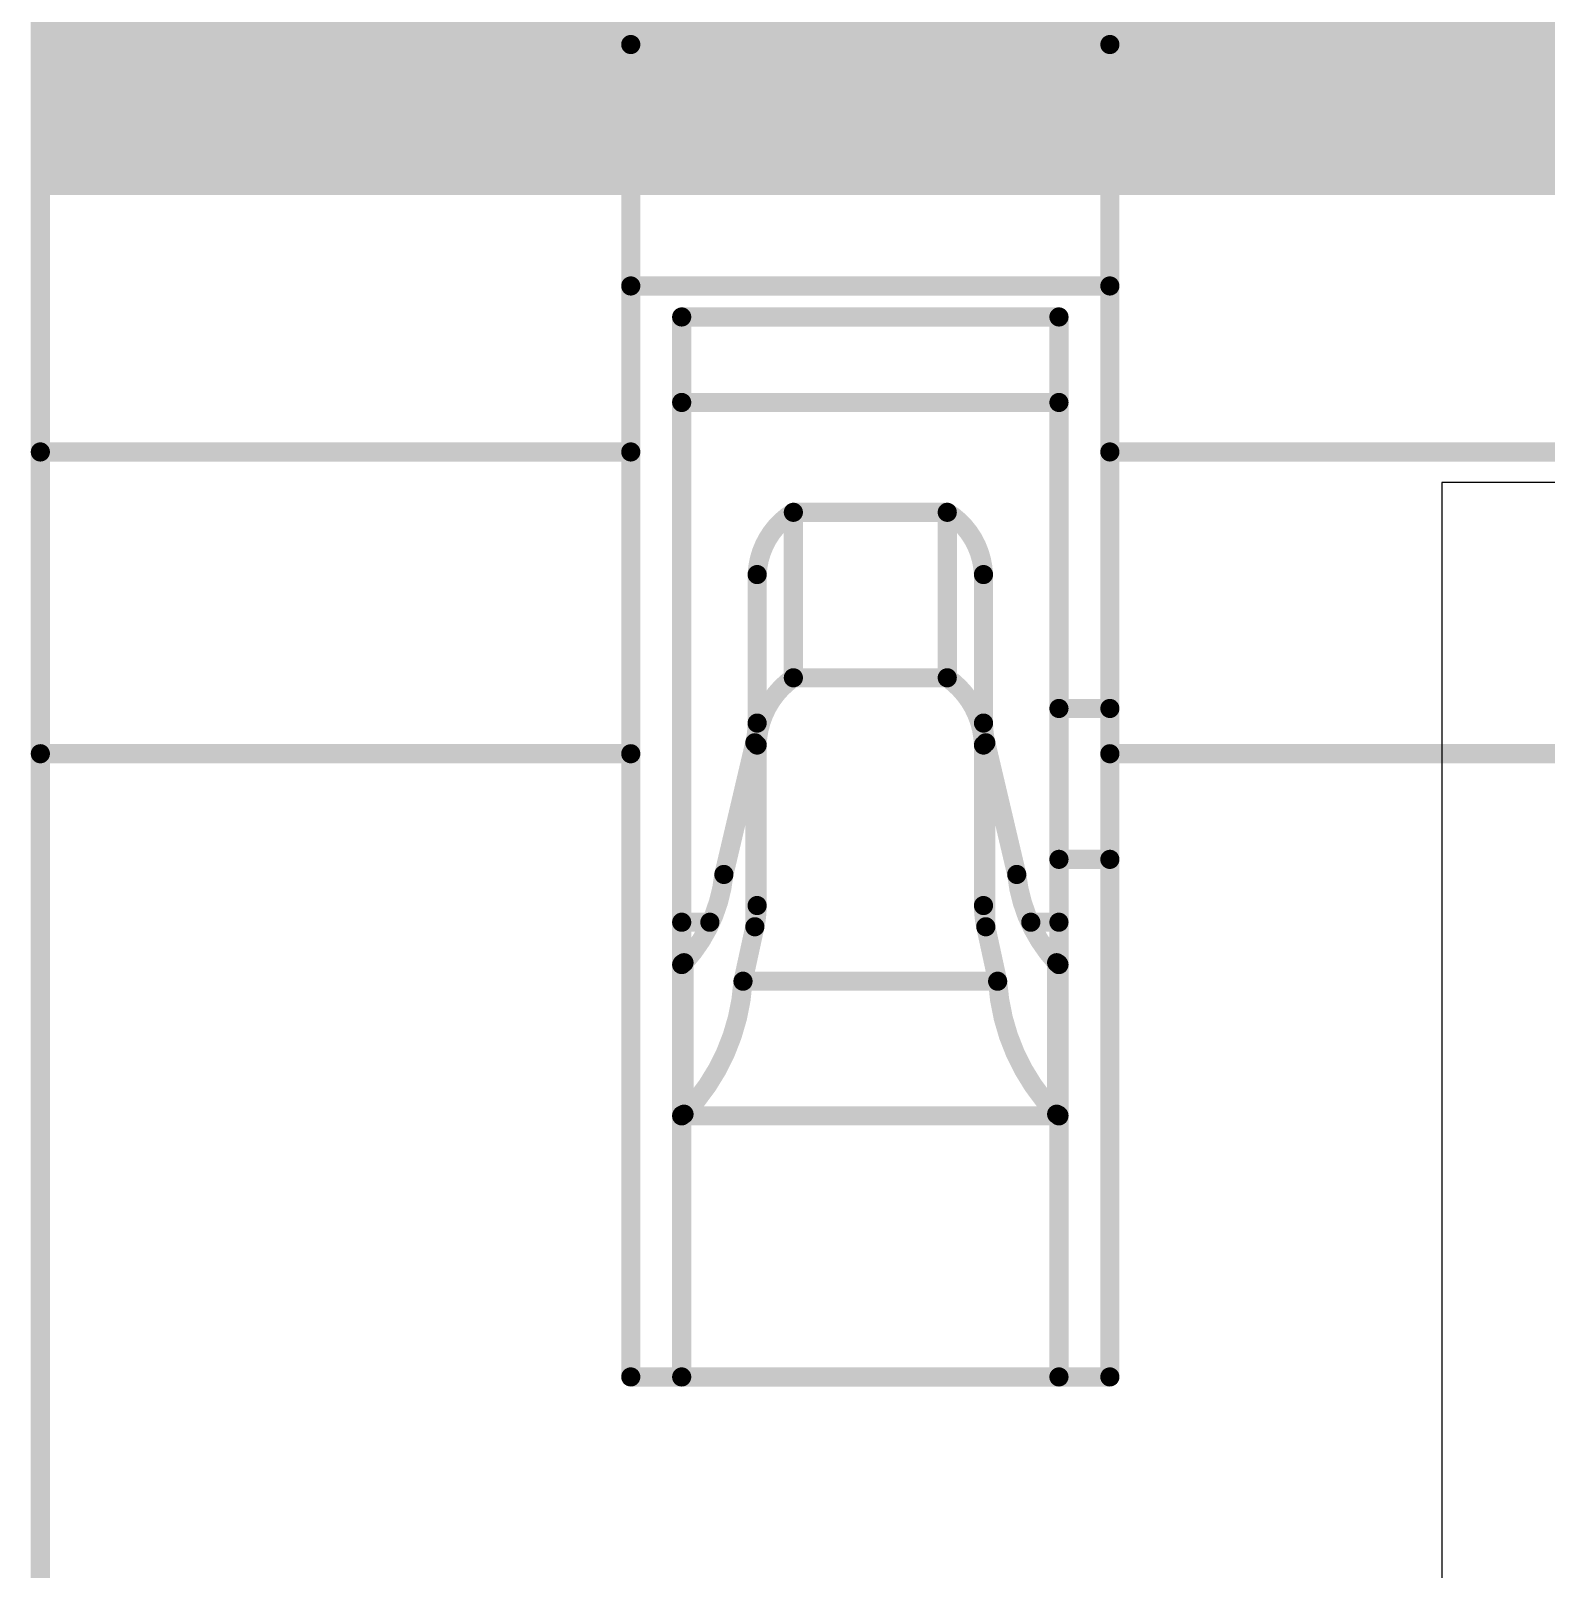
# Model space of a CAD drawing. Header units: inches. Extents: x -11 to 5433, y -4 to 5447.
# Drawn here: x 5.484 to 6.488, y 27.525 to 28.544 of the extents above; entities that cross this region are included whole.
import ezdxf

# ---------------------------------------------------------------- set-up
doc = ezdxf.new("R2010")
doc.units = ezdxf.units.IN
for name, color, linetype in [('Mechanical 4', 56, 'Continuous'), ('Power', 76, 'Continuous'), ('Top Layer', 1, 'Continuous'), ('Top Paste', 8, 'Continuous'), ('Top Solder', 216, 'Continuous')]:
    doc.layers.add(name, color=color, linetype=linetype)

# ---------------------------------------------------------------- blocks, each defined once
blk = doc.blocks.new('QTH_030_01_L_D_A_K_TR_157')
at = {"layer": 'Top Layer'}
blk.add_hatch(color=1, dxfattribs=at).paths.add_polyline_path([(7.17499962, 0.32000063), (9.714999619999999, 0.32000063), (9.714999619999999, -0.32000063), (7.17499962, -0.32000063)])
at = {"layer": 'Top Paste'}
blk.add_hatch(color=8, dxfattribs=at).paths.add_polyline_path([(7.17499962, 0.32000063), (9.714999619999999, 0.32000063), (9.714999619999999, -0.32000063), (7.17499962, -0.32000063)])
at = {"layer": 'Top Solder'}
blk.add_hatch(color=216, dxfattribs=at).paths.add_polyline_path([(7.07339962, 0.42160063), (9.81659962, 0.42160063), (9.81659962, -0.42160063), (7.07339962, -0.42160063)])

msp = doc.modelspace()

# ---------------------------------------------------------------- linework, layer by layer
at = {"layer": 'Mechanical 4'}
for points in [[(5.4899052, 28.06494514, 0.0127, 0.0127, 0), (5.4899052, 30.66994628, 0.0127, 0.0127, 0)], [(5.8811541, 28.53494674, 0.0127, 0.0127, 0), (6.1986541, 28.53494674, 0.0127, 0.0127, 0)], [(5.8811541, 28.06494514, 0.0127, 0.0127, 0), (5.8811541, 28.53494674, 0.0127, 0.0127, 0)], [(6.1986541, 28.06494514, 0.0127, 0.0127, 0), (6.1986541, 28.53494674, 0.0127, 0.0127, 0)], [(5.8811541, 28.37494452, 0.0127, 0.0127, 0), (6.1986541, 28.37494452, 0.0127, 0.0127, 0)], [(5.91490562, 28.35440862, 0.0127, 0.0127, 0), (6.16490512, 28.35440862, 0.0127, 0.0127, 0)], [(5.91490562, 27.65194622, 0.0127, 0.0127, 0), (5.91490562, 28.35440862, 0.0127, 0.0127, 0)], [(6.16490512, 27.65194622, 0.0127, 0.0127, 0), (6.16490512, 28.35440862, 0.0127, 0.0127, 0)], [(5.91490562, 28.29773868, 0.0127, 0.0127, 0), (6.16490512, 28.29773868, 0.0127, 0.0127, 0)], [(5.4899052, 28.26494474, 0.0127, 0.0127, 0), (5.8811541, 28.26494474, 0.0127, 0.0127, 0)], [(6.1986541, 28.26494474, 0.0127, 0.0127, 0), (6.516154099999999, 28.26494474, 0.0127, 0.0127, 0)], [(5.964905519999999, 28.18369522, 0.0127, 0.0127, -0.2473774344944057), (5.988913599999999, 28.22494482, 0.0127, 0.0127, 0)], [(5.98891614, 28.22494482, 0.0127, 0.0127, 0), (6.0908946, 28.22494482, 0.0127, 0.0127, 0)], [(5.98891614, 28.11528286, 0.0127, 0.0127, 0), (5.98891614, 28.22494482, 0.0127, 0.0127, 0)], [(6.0908946, 28.11528286, 0.0127, 0.0127, 0), (6.0908946, 28.22494482, 0.0127, 0.0127, 0)], [(6.090897139999999, 28.22494482, 0.0127, 0.0127, -0.2473774344944055), (6.11490522, 28.18369522, 0.0127, 0.0127, 0)], [(5.964905519999999, 27.96434844, 0.0127, 0.0127, 0), (5.964905519999999, 28.18369522, 0.0127, 0.0127, 0)], [(6.11490522, 27.96434844, 0.0127, 0.0127, 0), (6.11490522, 28.18369522, 0.0127, 0.0127, 0)], [(5.964905519999999, 28.07071348, 0.0127, 0.0127, -0.2374800627721871), (5.988913599999999, 28.1152854, 0.0127, 0.0127, 0)], [(5.98891614, 28.11528286, 0.0127, 0.0127, 0), (6.0908946, 28.11528286, 0.0127, 0.0127, 0)], [(6.090897139999999, 28.1152854, 0.0127, 0.0127, -0.2374800627721868), (6.11490522, 28.07071348, 0.0127, 0.0127, 0)], [(6.16490512, 28.09494508, 0.0127, 0.0127, 0), (6.1986541, 28.09494508, 0.0127, 0.0127, 0)], [(5.964905519999999, 28.08525752, 0.0127, 0.0127, -0.05786385222358645), (5.9633866, 28.07223494, 0.0127, 0.0127, 0)], [(6.116424139999999, 28.07223494, 0.0127, 0.0127, -0.057863852222711), (6.11490522, 28.08525752, 0.0127, 0.0127, 0)], [(5.4899052, 28.06494514, 0.0127, 0.0127, 0), (5.8811541, 28.06494514, 0.0127, 0.0127, 0)], [(5.4899052, 26.91994615999999, 0.0127, 0.0127, 0), (5.4899052, 28.06494514, 0.0127, 0.0127, 0)], [(5.8811541, 27.65194622, 0.0127, 0.0127, 0), (5.8811541, 28.06494514, 0.0127, 0.0127, 0)], [(5.9428634, 27.9849453, 0.0127, 0.0127, 0), (5.9633866, 28.07223494, 0.0127, 0.0127, 0)], [(5.9633866, 27.95027684, 0.0127, 0.0127, 0), (5.9633866, 28.07223494, 0.0127, 0.0127, 0)], [(6.116424139999999, 28.07223494, 0.0127, 0.0127, 0), (6.136944799999999, 27.9849453, 0.0127, 0.0127, 0)], [(6.116424139999999, 27.95027684, 0.0127, 0.0127, 0), (6.116424139999999, 28.07223494, 0.0127, 0.0127, 0)], [(6.1986541, 28.06494514, 0.0127, 0.0127, 0), (6.516154099999999, 28.06494514, 0.0127, 0.0127, 0)], [(6.1986541, 27.65194622, 0.0127, 0.0127, 0), (6.1986541, 28.06494514, 0.0127, 0.0127, 0)], [(6.16490512, 27.99494528, 0.0127, 0.0127, 0), (6.1986541, 27.99494528, 0.0127, 0.0127, 0)], [(5.942865939999999, 27.98494784, 0.0127, 0.0127, -0.1625906327552088), (5.91642454, 27.92645418, 0.0127, 0.0127, 0)], [(6.1633862, 27.92645418, 0.0127, 0.0127, -0.1625906327552086), (6.136944799999999, 27.98494784, 0.0127, 0.0127, 0)], [(5.964905519999999, 27.96434844, 0.0127, 0.0127, -0.05365793627908248), (5.9633866, 27.95027684, 0.0127, 0.0127, 0)], [(6.116424139999999, 27.95027684, 0.0127, 0.0127, -0.0536579362795205), (6.11490522, 27.96434844, 0.0127, 0.0127, 0)], [(5.91490562, 27.95328166, 0.0127, 0.0127, 0), (5.933567, 27.95328166, 0.0127, 0.0127, 0)], [(5.95553292, 27.91417836, 0.0127, 0.0127, 0), (5.9633866, 27.95027684, 0.0127, 0.0127, 0)], [(6.116424139999999, 27.95027684, 0.0127, 0.0127, 0), (6.12427782, 27.91417836, 0.0127, 0.0127, 0)], [(6.14624374, 27.95328166, 0.0127, 0.0127, 0), (6.16490512, 27.95328166, 0.0127, 0.0127, 0)], [(5.91490562, 27.92521466, 0.0127, 0.0127, -0.0110217611662944), (5.91494118, 27.92530102, 0.0127, 0.0127, 0)], [(5.91494118, 27.92530102, 0.0127, 0.0127, -0.02840440629520259), (5.9149869, 27.92538992, 0.0127, 0.0127, 0)], [(5.9149869, 27.92538992, 0.0127, 0.0127, -0.03504147027512234), (5.91505294, 27.92548644, 0.0127, 0.0127, 0)], [(5.91505294, 27.92548644, 0.0127, 0.0127, -0.03231858323465292), (5.915152, 27.92559312, 0.0127, 0.0127, 0)], [(5.915152, 27.92559312, 0.0127, 0.0127, -0.02446223677458267), (5.915289159999999, 27.9257125, 0.0127, 0.0127, 0)], [(5.915291699999999, 27.92570996, 0.0127, 0.0127, -0.01372918950418634), (5.915469499999999, 27.92584458, 0.0127, 0.0127, 0)], [(5.915469499999999, 27.92584458, 0.0127, 0.0127, -0.008119992780266046), (5.91568032, 27.92598681999999, 0.0127, 0.0127, 0)], [(5.915677779999999, 27.92598936, 0.0127, 0.0127, -0.004820635664744668), (5.915914, 27.92613922, 0.0127, 0.0127, 0)], [(5.915914, 27.92613922, 0.0127, 0.0127, 0), (5.91642454, 27.92645418, 0.0127, 0.0127, 0)], [(5.91642454, 27.82607592, 0.0127, 0.0127, 0), (5.91642454, 27.92645418, 0.0127, 0.0127, 0)], [(6.1633862, 27.92645418, 0.0127, 0.0127, 0), (6.1636529, 27.92629415999999, 0.0127, 0.0127, 0)], [(6.1633862, 27.82607592, 0.0127, 0.0127, 0), (6.1633862, 27.92645418, 0.0127, 0.0127, 0)], [(6.1636529, 27.92629415999999, 0.0127, 0.0127, 0), (6.163911979999999, 27.92613414, 0.0127, 0.0127, 0)], [(6.163909439999999, 27.9261316, 0.0127, 0.0127, -0.006054857865606933), (6.1641482, 27.92598174, 0.0127, 0.0127, 0)], [(6.16415074, 27.92598428, 0.0127, 0.0127, -0.01073696924137637), (6.164356479999999, 27.92584204, 0.0127, 0.0127, 0)], [(6.164356479999999, 27.9258395, 0.0127, 0.0127, -0.01856237104146454), (6.16452158, 27.9257125, 0.0127, 0.0127, 0)], [(6.16452158, 27.92571504, 0.0127, 0.0127, -0.02338621061212843), (6.164646039999999, 27.9255982, 0.0127, 0.0127, 0)], [(6.164646039999999, 27.92559566, 0.0127, 0.0127, -0.05432145119897391), (6.16480606, 27.925395, 0.0127, 0.0127, 0)], [(6.1648086, 27.92539754, 0.0127, 0.0127, -0.02859688065030003), (6.16490766, 27.92521466, 0.0127, 0.0127, 0)], [(5.95553292, 27.91418089999999, 0.0127, 0.0127, -0.1798939642534223), (5.91642454, 27.82607592, 0.0127, 0.0127, 0)], [(5.95553292, 27.91417836, 0.0127, 0.0127, 0), (6.12427782, 27.91417836, 0.0127, 0.0127, 0)], [(6.1633862, 27.82607592, 0.0127, 0.0127, -0.1798939642534224), (6.12427782, 27.91418089999999, 0.0127, 0.0127, 0)], [(5.91490562, 27.82514628, 0.0127, 0.0127, -0.0132343097652382), (5.91494118, 27.82521232, 0.0127, 0.0127, 0)], [(5.91490562, 27.82494561999999, 0.0127, 0.0127, 0), (6.16490512, 27.82494561999999, 0.0127, 0.0127, 0)], [(5.91494118, 27.82521232, 0.0127, 0.0127, -0.03268862853186304), (5.9149869, 27.8252809, 0.0127, 0.0127, 0)], [(5.9149869, 27.82527582, 0.0127, 0.0127, -0.03744583024632491), (5.91505294, 27.82534948, 0.0127, 0.0127, 0)], [(5.91505294, 27.82534948, 0.0127, 0.0127, -0.03188120461668017), (5.915152, 27.82542822, 0.0127, 0.0127, 0)], [(5.915149459999999, 27.82543076, 0.0127, 0.0127, -0.02261994758936981), (5.915289159999999, 27.8255222, 0.0127, 0.0127, 0)], [(5.915289159999999, 27.82551966, 0.0127, 0.0127, -0.01220889252518897), (5.91546696, 27.82561872, 0.0127, 0.0127, 0)], [(5.91546696, 27.82561872, 0.0127, 0.0127, -0.007070305402270759), (5.915677779999999, 27.8257254, 0.0127, 0.0127, 0)], [(5.915677779999999, 27.8257254, 0.0127, 0.0127, 0), (5.915914, 27.8258397, 0.0127, 0.0127, 0)], [(5.915914, 27.8258397, 0.0127, 0.0127, 0), (5.91642454, 27.82607592, 0.0127, 0.0127, 0)], [(6.1633862, 27.82607592, 0.0127, 0.0127, 0), (6.1636529, 27.825954, 0.0127, 0.0127, 0)], [(6.1636529, 27.825954, 0.0127, 0.0127, 0), (6.163911979999999, 27.82583716, 0.0127, 0.0127, 0)], [(6.163911979999999, 27.82583716, 0.0127, 0.0127, -0.005205334041641237), (6.16415074, 27.8257254, 0.0127, 0.0127, 0)], [(6.1641482, 27.82572286, 0.0127, 0.0127, -0.00937562238618089), (6.16435394, 27.82561618, 0.0127, 0.0127, 0)], [(6.16435394, 27.82561618, 0.0127, 0.0127, -0.01668702499745567), (6.16452158, 27.82551966, 0.0127, 0.0127, 0)], [(6.16452158, 27.82551966, 0.0127, 0.0127, -0.02199391702775535), (6.164646039999999, 27.8254333, 0.0127, 0.0127, 0)], [(6.164643499999999, 27.8254333, 0.0127, 0.0127, -0.02675089186615259), (6.16473748, 27.82535456, 0.0127, 0.0127, 0)], [(6.16474002, 27.82535456, 0.0127, 0.0127, -0.02828763819923139), (6.1648086, 27.82528344, 0.0127, 0.0127, 0)], [(6.1648086, 27.82528344, 0.0127, 0.0127, -0.0326054615834012), (6.16490512, 27.82514628, 0.0127, 0.0127, 0)], [(5.8811541, 27.65194622, 0.0127, 0.0127, 0), (6.1986541, 27.65194622, 0.0127, 0.0127, 0)]]:
    msp.add_lwpolyline(points, format="xyseb", dxfattribs=at)
for points in [[(5.877979099999999, 28.53494674, 0.00635, 0.00635, 1), (5.8843291, 28.53494674, 0.00635, 0.00635, 1)], [(5.877979099999999, 28.53494674, 0.00635, 0.00635, 1), (5.8843291, 28.53494674, 0.00635, 0.00635, 1)], [(6.1954791, 28.53494674, 0.00635, 0.00635, 1), (6.201829099999999, 28.53494674, 0.00635, 0.00635, 1)], [(6.1954791, 28.53494674, 0.00635, 0.00635, 1), (6.201829099999999, 28.53494674, 0.00635, 0.00635, 1)], [(5.877979099999999, 28.37494452, 0.00635, 0.00635, 1), (5.8843291, 28.37494452, 0.00635, 0.00635, 1)], [(6.1954791, 28.37494452, 0.00635, 0.00635, 1), (6.201829099999999, 28.37494452, 0.00635, 0.00635, 1)], [(5.911730619999999, 28.35440862, 0.00635, 0.00635, 1), (5.91808062, 28.35440862, 0.00635, 0.00635, 1)], [(5.911730619999999, 28.35440862, 0.00635, 0.00635, 1), (5.91808062, 28.35440862, 0.00635, 0.00635, 1)], [(6.16173012, 28.35440862, 0.00635, 0.00635, 1), (6.168080119999999, 28.35440862, 0.00635, 0.00635, 1)], [(6.16173012, 28.35440862, 0.00635, 0.00635, 1), (6.168080119999999, 28.35440862, 0.00635, 0.00635, 1)], [(5.911730619999999, 28.29773868, 0.00635, 0.00635, 1), (5.91808062, 28.29773868, 0.00635, 0.00635, 1)], [(6.16173012, 28.29773868, 0.00635, 0.00635, 1), (6.168080119999999, 28.29773868, 0.00635, 0.00635, 1)], [(5.4867302, 28.26494474, 0.00635, 0.00635, 1), (5.4930802, 28.26494474, 0.00635, 0.00635, 1)], [(5.877979099999999, 28.26494474, 0.00635, 0.00635, 1), (5.8843291, 28.26494474, 0.00635, 0.00635, 1)], [(6.1954791, 28.26494474, 0.00635, 0.00635, 1), (6.201829099999999, 28.26494474, 0.00635, 0.00635, 1)], [(5.985738599999999, 28.22494482, 0.00635, 0.00635, 1), (5.9920886, 28.22494482, 0.00635, 0.00635, 1)], [(5.98574114, 28.22494482, 0.00635, 0.00635, 1), (5.99209114, 28.22494482, 0.00635, 0.00635, 1)], [(5.98574114, 28.22494482, 0.00635, 0.00635, 1), (5.99209114, 28.22494482, 0.00635, 0.00635, 1)], [(6.0877196, 28.22494482, 0.00635, 0.00635, 1), (6.094069599999999, 28.22494482, 0.00635, 0.00635, 1)], [(6.0877196, 28.22494482, 0.00635, 0.00635, 1), (6.094069599999999, 28.22494482, 0.00635, 0.00635, 1)], [(6.087722139999999, 28.22494482, 0.00635, 0.00635, 1), (6.09407214, 28.22494482, 0.00635, 0.00635, 1)], [(5.96173052, 28.18369522, 0.00635, 0.00635, 1), (5.96808052, 28.18369522, 0.00635, 0.00635, 1)], [(5.96173052, 28.18369522, 0.00635, 0.00635, 1), (5.96808052, 28.18369522, 0.00635, 0.00635, 1)], [(6.11173022, 28.18369522, 0.00635, 0.00635, 1), (6.11808022, 28.18369522, 0.00635, 0.00635, 1)], [(6.11173022, 28.18369522, 0.00635, 0.00635, 1), (6.11808022, 28.18369522, 0.00635, 0.00635, 1)], [(5.985738599999999, 28.1152854, 0.00635, 0.00635, 1), (5.9920886, 28.1152854, 0.00635, 0.00635, 1)], [(5.98574114, 28.11528286, 0.00635, 0.00635, 1), (5.99209114, 28.11528286, 0.00635, 0.00635, 1)], [(5.98574114, 28.11528286, 0.00635, 0.00635, 1), (5.99209114, 28.11528286, 0.00635, 0.00635, 1)], [(6.0877196, 28.11528286, 0.00635, 0.00635, 1), (6.094069599999999, 28.11528286, 0.00635, 0.00635, 1)], [(6.0877196, 28.11528286, 0.00635, 0.00635, 1), (6.094069599999999, 28.11528286, 0.00635, 0.00635, 1)], [(6.087722139999999, 28.1152854, 0.00635, 0.00635, 1), (6.09407214, 28.1152854, 0.00635, 0.00635, 1)], [(6.16173012, 28.09494508, 0.00635, 0.00635, 1), (6.168080119999999, 28.09494508, 0.00635, 0.00635, 1)], [(6.1954791, 28.09494508, 0.00635, 0.00635, 1), (6.201829099999999, 28.09494508, 0.00635, 0.00635, 1)], [(5.96173052, 28.08525752, 0.00635, 0.00635, 1), (5.96808052, 28.08525752, 0.00635, 0.00635, 1)], [(6.11173022, 28.08525752, 0.00635, 0.00635, 1), (6.11808022, 28.08525752, 0.00635, 0.00635, 1)], [(5.4867302, 28.06494514, 0.00635, 0.00635, 1), (5.4930802, 28.06494514, 0.00635, 0.00635, 1)], [(5.4867302, 28.06494514, 0.00635, 0.00635, 1), (5.4930802, 28.06494514, 0.00635, 0.00635, 1)], [(5.4867302, 28.06494514, 0.00635, 0.00635, 1), (5.4930802, 28.06494514, 0.00635, 0.00635, 1)], [(5.877979099999999, 28.06494514, 0.00635, 0.00635, 1), (5.8843291, 28.06494514, 0.00635, 0.00635, 1)], [(5.877979099999999, 28.06494514, 0.00635, 0.00635, 1), (5.8843291, 28.06494514, 0.00635, 0.00635, 1)], [(5.877979099999999, 28.06494514, 0.00635, 0.00635, 1), (5.8843291, 28.06494514, 0.00635, 0.00635, 1)], [(5.9602116, 28.07223494, 0.00635, 0.00635, 1), (5.966561599999999, 28.07223494, 0.00635, 0.00635, 1)], [(5.9602116, 28.07223494, 0.00635, 0.00635, 1), (5.966561599999999, 28.07223494, 0.00635, 0.00635, 1)], [(5.9602116, 28.07223494, 0.00635, 0.00635, 1), (5.966561599999999, 28.07223494, 0.00635, 0.00635, 1)], [(5.96173052, 28.07071348, 0.00635, 0.00635, 1), (5.96808052, 28.07071348, 0.00635, 0.00635, 1)], [(6.11173022, 28.07071348, 0.00635, 0.00635, 1), (6.11808022, 28.07071348, 0.00635, 0.00635, 1)], [(6.11324914, 28.07223494, 0.00635, 0.00635, 1), (6.11959914, 28.07223494, 0.00635, 0.00635, 1)], [(6.11324914, 28.07223494, 0.00635, 0.00635, 1), (6.11959914, 28.07223494, 0.00635, 0.00635, 1)], [(6.11324914, 28.07223494, 0.00635, 0.00635, 1), (6.11959914, 28.07223494, 0.00635, 0.00635, 1)], [(6.1954791, 28.06494514, 0.00635, 0.00635, 1), (6.201829099999999, 28.06494514, 0.00635, 0.00635, 1)], [(6.1954791, 28.06494514, 0.00635, 0.00635, 1), (6.201829099999999, 28.06494514, 0.00635, 0.00635, 1)], [(6.1954791, 28.06494514, 0.00635, 0.00635, 1), (6.201829099999999, 28.06494514, 0.00635, 0.00635, 1)], [(6.16173012, 27.99494528, 0.00635, 0.00635, 1), (6.168080119999999, 27.99494528, 0.00635, 0.00635, 1)], [(6.1954791, 27.99494528, 0.00635, 0.00635, 1), (6.201829099999999, 27.99494528, 0.00635, 0.00635, 1)], [(5.9396884, 27.9849453, 0.00635, 0.00635, 1), (5.9460384, 27.9849453, 0.00635, 0.00635, 1)], [(5.939690939999999, 27.98494784, 0.00635, 0.00635, 1), (5.94604094, 27.98494784, 0.00635, 0.00635, 1)], [(6.1337698, 27.98494784, 0.00635, 0.00635, 1), (6.1401198, 27.98494784, 0.00635, 0.00635, 1)], [(6.1337698, 27.9849453, 0.00635, 0.00635, 1), (6.1401198, 27.9849453, 0.00635, 0.00635, 1)], [(5.96173052, 27.96434844, 0.00635, 0.00635, 1), (5.96808052, 27.96434844, 0.00635, 0.00635, 1)], [(5.96173052, 27.96434844, 0.00635, 0.00635, 1), (5.96808052, 27.96434844, 0.00635, 0.00635, 1)], [(6.11173022, 27.96434844, 0.00635, 0.00635, 1), (6.11808022, 27.96434844, 0.00635, 0.00635, 1)], [(6.11173022, 27.96434844, 0.00635, 0.00635, 1), (6.11808022, 27.96434844, 0.00635, 0.00635, 1)], [(5.911730619999999, 27.95328166, 0.00635, 0.00635, 1), (5.91808062, 27.95328166, 0.00635, 0.00635, 1)], [(5.930391999999999, 27.95328166, 0.00635, 0.00635, 1), (5.936742, 27.95328166, 0.00635, 0.00635, 1)], [(5.9602116, 27.95027684, 0.00635, 0.00635, 1), (5.966561599999999, 27.95027684, 0.00635, 0.00635, 1)], [(5.9602116, 27.95027684, 0.00635, 0.00635, 1), (5.966561599999999, 27.95027684, 0.00635, 0.00635, 1)], [(5.9602116, 27.95027684, 0.00635, 0.00635, 1), (5.966561599999999, 27.95027684, 0.00635, 0.00635, 1)], [(6.11324914, 27.95027684, 0.00635, 0.00635, 1), (6.11959914, 27.95027684, 0.00635, 0.00635, 1)], [(6.11324914, 27.95027684, 0.00635, 0.00635, 1), (6.11959914, 27.95027684, 0.00635, 0.00635, 1)], [(6.11324914, 27.95027684, 0.00635, 0.00635, 1), (6.11959914, 27.95027684, 0.00635, 0.00635, 1)], [(6.143068739999999, 27.95328166, 0.00635, 0.00635, 1), (6.14941874, 27.95328166, 0.00635, 0.00635, 1)], [(6.16173012, 27.95328166, 0.00635, 0.00635, 1), (6.168080119999999, 27.95328166, 0.00635, 0.00635, 1)], [(5.911730619999999, 27.92521466, 0.00635, 0.00635, 1), (5.91808062, 27.92521466, 0.00635, 0.00635, 1)], [(5.91176618, 27.92530102, 0.00635, 0.00635, 1), (5.918116179999999, 27.92530102, 0.00635, 0.00635, 1)], [(5.91176618, 27.92530102, 0.00635, 0.00635, 1), (5.918116179999999, 27.92530102, 0.00635, 0.00635, 1)], [(5.9118119, 27.92538992, 0.00635, 0.00635, 1), (5.918161899999999, 27.92538992, 0.00635, 0.00635, 1)], [(5.9118119, 27.92538992, 0.00635, 0.00635, 1), (5.918161899999999, 27.92538992, 0.00635, 0.00635, 1)], [(5.911877939999999, 27.92548644, 0.00635, 0.00635, 1), (5.91822794, 27.92548644, 0.00635, 0.00635, 1)], [(5.911877939999999, 27.92548644, 0.00635, 0.00635, 1), (5.91822794, 27.92548644, 0.00635, 0.00635, 1)], [(5.911976999999999, 27.92559312, 0.00635, 0.00635, 1), (5.918327, 27.92559312, 0.00635, 0.00635, 1)], [(5.911976999999999, 27.92559312, 0.00635, 0.00635, 1), (5.918327, 27.92559312, 0.00635, 0.00635, 1)], [(5.91211416, 27.9257125, 0.00635, 0.00635, 1), (5.91846416, 27.9257125, 0.00635, 0.00635, 1)], [(5.9121167, 27.92570996, 0.00635, 0.00635, 1), (5.9184667, 27.92570996, 0.00635, 0.00635, 1)], [(5.9122945, 27.92584458, 0.00635, 0.00635, 1), (5.918644499999999, 27.92584458, 0.00635, 0.00635, 1)], [(5.9122945, 27.92584458, 0.00635, 0.00635, 1), (5.918644499999999, 27.92584458, 0.00635, 0.00635, 1)], [(5.91250278, 27.92598936, 0.00635, 0.00635, 1), (5.91885278, 27.92598936, 0.00635, 0.00635, 1)], [(5.91250532, 27.92598681999999, 0.00635, 0.00635, 1), (5.91885532, 27.92598681999999, 0.00635, 0.00635, 1)], [(5.912738999999999, 27.92613922, 0.00635, 0.00635, 1), (5.919089, 27.92613922, 0.00635, 0.00635, 1)], [(5.912738999999999, 27.92613922, 0.00635, 0.00635, 1), (5.919089, 27.92613922, 0.00635, 0.00635, 1)], [(5.913249539999999, 27.92645418, 0.00635, 0.00635, 1), (5.919599539999999, 27.92645418, 0.00635, 0.00635, 1)], [(5.913249539999999, 27.92645418, 0.00635, 0.00635, 1), (5.919599539999999, 27.92645418, 0.00635, 0.00635, 1)], [(5.913249539999999, 27.92645418, 0.00635, 0.00635, 1), (5.919599539999999, 27.92645418, 0.00635, 0.00635, 1)], [(6.160211199999999, 27.92645418, 0.00635, 0.00635, 1), (6.166561199999999, 27.92645418, 0.00635, 0.00635, 1)], [(6.160211199999999, 27.92645418, 0.00635, 0.00635, 1), (6.166561199999999, 27.92645418, 0.00635, 0.00635, 1)], [(6.160211199999999, 27.92645418, 0.00635, 0.00635, 1), (6.166561199999999, 27.92645418, 0.00635, 0.00635, 1)], [(6.160477899999999, 27.92629415999999, 0.00635, 0.00635, 1), (6.166827899999999, 27.92629415999999, 0.00635, 0.00635, 1)], [(6.160477899999999, 27.92629415999999, 0.00635, 0.00635, 1), (6.166827899999999, 27.92629415999999, 0.00635, 0.00635, 1)], [(6.16073444, 27.9261316, 0.00635, 0.00635, 1), (6.16708444, 27.9261316, 0.00635, 0.00635, 1)], [(6.160736979999999, 27.92613414, 0.00635, 0.00635, 1), (6.16708698, 27.92613414, 0.00635, 0.00635, 1)], [(6.1609732, 27.92598174, 0.00635, 0.00635, 1), (6.167323199999999, 27.92598174, 0.00635, 0.00635, 1)], [(6.16097574, 27.92598428, 0.00635, 0.00635, 1), (6.16732574, 27.92598428, 0.00635, 0.00635, 1)], [(6.16118148, 27.92584204, 0.00635, 0.00635, 1), (6.16753148, 27.92584204, 0.00635, 0.00635, 1)], [(6.16118148, 27.9258395, 0.00635, 0.00635, 1), (6.16753148, 27.9258395, 0.00635, 0.00635, 1)], [(6.16134658, 27.92571504, 0.00635, 0.00635, 1), (6.167696579999999, 27.92571504, 0.00635, 0.00635, 1)], [(6.16134658, 27.9257125, 0.00635, 0.00635, 1), (6.167696579999999, 27.9257125, 0.00635, 0.00635, 1)], [(6.161471039999999, 27.9255982, 0.00635, 0.00635, 1), (6.16782104, 27.9255982, 0.00635, 0.00635, 1)], [(6.161471039999999, 27.92559566, 0.00635, 0.00635, 1), (6.16782104, 27.92559566, 0.00635, 0.00635, 1)], [(6.161631059999999, 27.925395, 0.00635, 0.00635, 1), (6.16798106, 27.925395, 0.00635, 0.00635, 1)], [(6.161633599999999, 27.92539754, 0.00635, 0.00635, 1), (6.167983599999999, 27.92539754, 0.00635, 0.00635, 1)], [(6.161732659999999, 27.92521466, 0.00635, 0.00635, 1), (6.16808266, 27.92521466, 0.00635, 0.00635, 1)], [(5.95235792, 27.91418089999999, 0.00635, 0.00635, 1), (5.958707919999999, 27.91418089999999, 0.00635, 0.00635, 1)], [(5.95235792, 27.91417836, 0.00635, 0.00635, 1), (5.958707919999999, 27.91417836, 0.00635, 0.00635, 1)], [(5.95235792, 27.91417836, 0.00635, 0.00635, 1), (5.958707919999999, 27.91417836, 0.00635, 0.00635, 1)], [(6.121102819999999, 27.91418089999999, 0.00635, 0.00635, 1), (6.127452819999999, 27.91418089999999, 0.00635, 0.00635, 1)], [(6.121102819999999, 27.91417836, 0.00635, 0.00635, 1), (6.127452819999999, 27.91417836, 0.00635, 0.00635, 1)], [(6.121102819999999, 27.91417836, 0.00635, 0.00635, 1), (6.127452819999999, 27.91417836, 0.00635, 0.00635, 1)], [(5.911730619999999, 27.82514628, 0.00635, 0.00635, 1), (5.91808062, 27.82514628, 0.00635, 0.00635, 1)], [(5.911730619999999, 27.82494561999999, 0.00635, 0.00635, 1), (5.91808062, 27.82494561999999, 0.00635, 0.00635, 1)], [(5.91176618, 27.82521232, 0.00635, 0.00635, 1), (5.918116179999999, 27.82521232, 0.00635, 0.00635, 1)], [(5.91176618, 27.82521232, 0.00635, 0.00635, 1), (5.918116179999999, 27.82521232, 0.00635, 0.00635, 1)], [(5.9118119, 27.8252809, 0.00635, 0.00635, 1), (5.918161899999999, 27.8252809, 0.00635, 0.00635, 1)], [(5.9118119, 27.82527582, 0.00635, 0.00635, 1), (5.918161899999999, 27.82527582, 0.00635, 0.00635, 1)], [(5.911877939999999, 27.82534948, 0.00635, 0.00635, 1), (5.91822794, 27.82534948, 0.00635, 0.00635, 1)], [(5.911877939999999, 27.82534948, 0.00635, 0.00635, 1), (5.91822794, 27.82534948, 0.00635, 0.00635, 1)], [(5.91197446, 27.82543076, 0.00635, 0.00635, 1), (5.918324459999999, 27.82543076, 0.00635, 0.00635, 1)], [(5.911976999999999, 27.82542822, 0.00635, 0.00635, 1), (5.918327, 27.82542822, 0.00635, 0.00635, 1)], [(5.91211416, 27.8255222, 0.00635, 0.00635, 1), (5.91846416, 27.8255222, 0.00635, 0.00635, 1)], [(5.91211416, 27.82551966, 0.00635, 0.00635, 1), (5.91846416, 27.82551966, 0.00635, 0.00635, 1)], [(5.91229196, 27.82561872, 0.00635, 0.00635, 1), (5.91864196, 27.82561872, 0.00635, 0.00635, 1)], [(5.91229196, 27.82561872, 0.00635, 0.00635, 1), (5.91864196, 27.82561872, 0.00635, 0.00635, 1)], [(5.91250278, 27.8257254, 0.00635, 0.00635, 1), (5.91885278, 27.8257254, 0.00635, 0.00635, 1)], [(5.91250278, 27.8257254, 0.00635, 0.00635, 1), (5.91885278, 27.8257254, 0.00635, 0.00635, 1)], [(5.912738999999999, 27.8258397, 0.00635, 0.00635, 1), (5.919089, 27.8258397, 0.00635, 0.00635, 1)], [(5.912738999999999, 27.8258397, 0.00635, 0.00635, 1), (5.919089, 27.8258397, 0.00635, 0.00635, 1)], [(5.913249539999999, 27.82607592, 0.00635, 0.00635, 1), (5.919599539999999, 27.82607592, 0.00635, 0.00635, 1)], [(5.913249539999999, 27.82607592, 0.00635, 0.00635, 1), (5.919599539999999, 27.82607592, 0.00635, 0.00635, 1)], [(5.913249539999999, 27.82607592, 0.00635, 0.00635, 1), (5.919599539999999, 27.82607592, 0.00635, 0.00635, 1)], [(6.160211199999999, 27.82607592, 0.00635, 0.00635, 1), (6.166561199999999, 27.82607592, 0.00635, 0.00635, 1)], [(6.160211199999999, 27.82607592, 0.00635, 0.00635, 1), (6.166561199999999, 27.82607592, 0.00635, 0.00635, 1)], [(6.160211199999999, 27.82607592, 0.00635, 0.00635, 1), (6.166561199999999, 27.82607592, 0.00635, 0.00635, 1)], [(6.160477899999999, 27.825954, 0.00635, 0.00635, 1), (6.166827899999999, 27.825954, 0.00635, 0.00635, 1)], [(6.160477899999999, 27.825954, 0.00635, 0.00635, 1), (6.166827899999999, 27.825954, 0.00635, 0.00635, 1)], [(6.160736979999999, 27.82583716, 0.00635, 0.00635, 1), (6.16708698, 27.82583716, 0.00635, 0.00635, 1)], [(6.160736979999999, 27.82583716, 0.00635, 0.00635, 1), (6.16708698, 27.82583716, 0.00635, 0.00635, 1)], [(6.1609732, 27.82572286, 0.00635, 0.00635, 1), (6.167323199999999, 27.82572286, 0.00635, 0.00635, 1)], [(6.16097574, 27.8257254, 0.00635, 0.00635, 1), (6.16732574, 27.8257254, 0.00635, 0.00635, 1)], [(6.16117894, 27.82561618, 0.00635, 0.00635, 1), (6.16752894, 27.82561618, 0.00635, 0.00635, 1)], [(6.16117894, 27.82561618, 0.00635, 0.00635, 1), (6.16752894, 27.82561618, 0.00635, 0.00635, 1)], [(6.16134658, 27.82551966, 0.00635, 0.00635, 1), (6.167696579999999, 27.82551966, 0.00635, 0.00635, 1)], [(6.16134658, 27.82551966, 0.00635, 0.00635, 1), (6.167696579999999, 27.82551966, 0.00635, 0.00635, 1)], [(6.1614685, 27.8254333, 0.00635, 0.00635, 1), (6.1678185, 27.8254333, 0.00635, 0.00635, 1)], [(6.161471039999999, 27.8254333, 0.00635, 0.00635, 1), (6.16782104, 27.8254333, 0.00635, 0.00635, 1)], [(6.16156248, 27.82535456, 0.00635, 0.00635, 1), (6.167912479999999, 27.82535456, 0.00635, 0.00635, 1)], [(6.161565019999999, 27.82535456, 0.00635, 0.00635, 1), (6.16791502, 27.82535456, 0.00635, 0.00635, 1)], [(6.161633599999999, 27.82528344, 0.00635, 0.00635, 1), (6.167983599999999, 27.82528344, 0.00635, 0.00635, 1)], [(6.161633599999999, 27.82528344, 0.00635, 0.00635, 1), (6.167983599999999, 27.82528344, 0.00635, 0.00635, 1)], [(6.16173012, 27.82514628, 0.00635, 0.00635, 1), (6.168080119999999, 27.82514628, 0.00635, 0.00635, 1)], [(6.16173012, 27.82494561999999, 0.00635, 0.00635, 1), (6.168080119999999, 27.82494561999999, 0.00635, 0.00635, 1)], [(5.877979099999999, 27.65194622, 0.00635, 0.00635, 1), (5.8843291, 27.65194622, 0.00635, 0.00635, 1)], [(5.877979099999999, 27.65194622, 0.00635, 0.00635, 1), (5.8843291, 27.65194622, 0.00635, 0.00635, 1)], [(5.911730619999999, 27.65194622, 0.00635, 0.00635, 1), (5.91808062, 27.65194622, 0.00635, 0.00635, 1)], [(6.16173012, 27.65194622, 0.00635, 0.00635, 1), (6.168080119999999, 27.65194622, 0.00635, 0.00635, 1)], [(6.1954791, 27.65194622, 0.00635, 0.00635, 1), (6.201829099999999, 27.65194622, 0.00635, 0.00635, 1)], [(6.1954791, 27.65194622, 0.00635, 0.00635, 1), (6.201829099999999, 27.65194622, 0.00635, 0.00635, 1)]]:
    msp.add_lwpolyline(points, format="xyseb", close=True, dxfattribs=at)
at = {"layer": 'Power'}
for p, q in [((6.88913532, 28.2448), (6.41861048, 28.2448)), ((6.41861048, 28.2448), (6.41861048, 27.48637631999999))]:
    msp.add_line(p, q, dxfattribs=at)

# ---------------------------------------------------------------- block references
at = {"rotation": 180}
msp.add_blockref('QTH_030_01_L_D_A_K_TR_157', (15.3105993, 28.85674696), dxfattribs=at)

doc.saveas('drawing.dxf')
